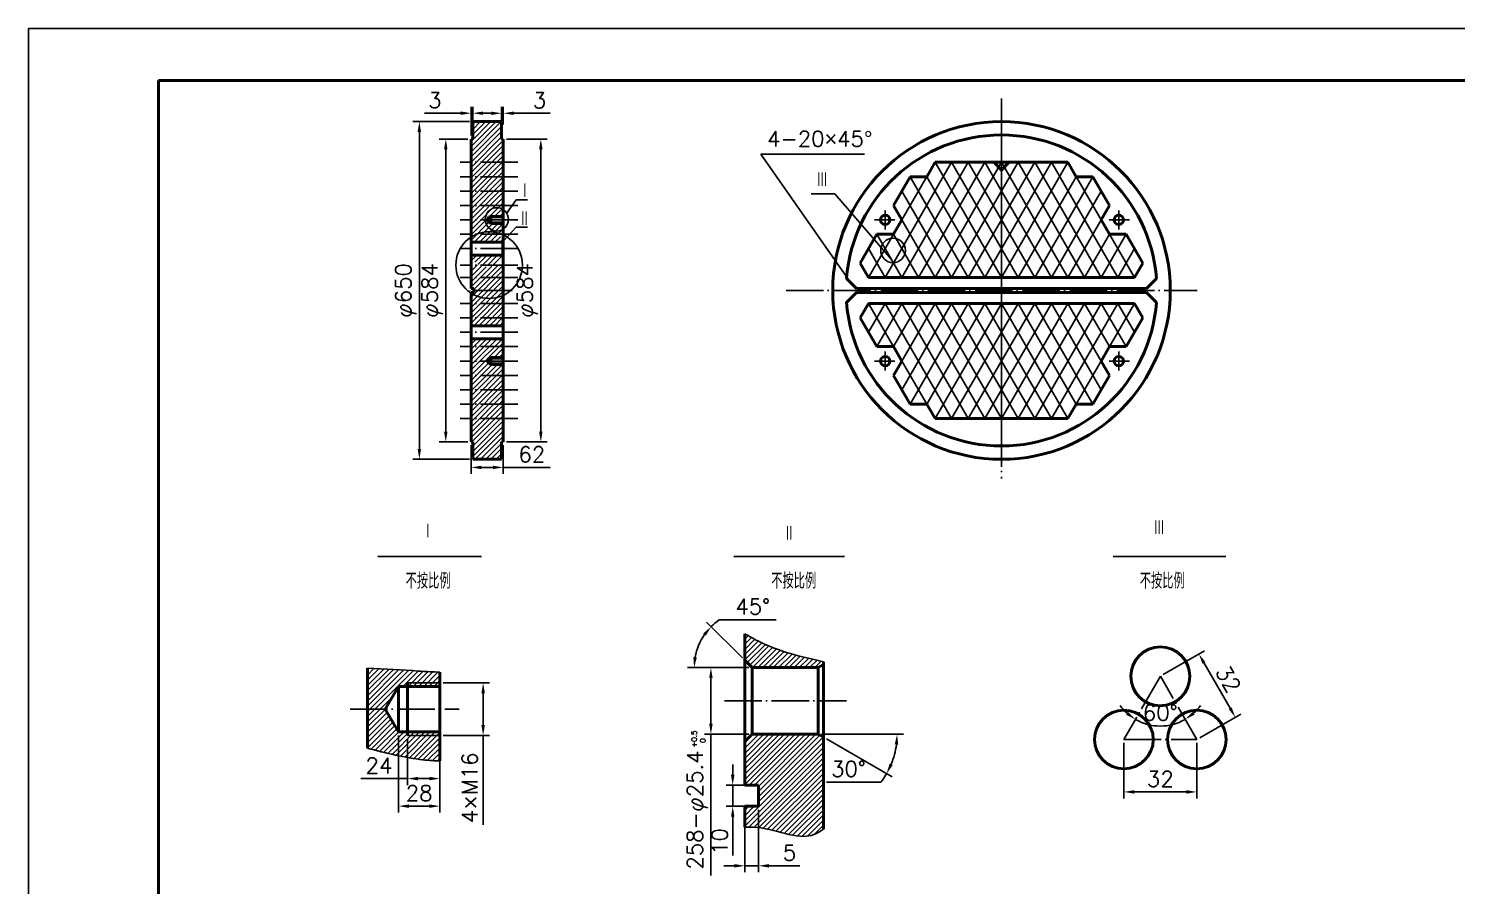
# Model space of a CAD drawing. Header units: millimetres. Extents: x -473 to 368, y 183 to 777.
# Drawn here: x -472.7 to -197.8, y 612 to 777 of the extents above; entities that cross this region are included whole.
import ezdxf

# ---------------------------------------------------------------- set-up
doc = ezdxf.new("R2010")
doc.units = ezdxf.units.MM
doc.header["$LTSCALE"] = 0.3
doc.linetypes.add('ACAD_ISO04W100', pattern=[30, 24, -3, 0, -3])
doc.layers.get('Defpoints').update_dxf_attribs({"lineweight": 25})
for name, color, linetype, lineweight in [('图层1', 3, 'Continuous', 25), ('实线', 7, 'Continuous', 50), ('标注线---细实线', 4, 'Continuous', 25), ('点化线', 10, 'ACAD_ISO04W100', 25)]:
    doc.layers.add(name, color=color, linetype=linetype, lineweight=lineweight)
doc.styles.get("Standard").update_dxf_attribs({"font": 'txt', "bigfont": 'gbcbig.shx'})
doc.styles.add('字母', font='txt.shx', dxfattribs={"height": 1, "bigfont": 'gbcbig.shx'})
doc.styles.add('普通标注', font='txt.shx', dxfattribs={"height": 3, "bigfont": 'gbcbig.shx'})
doc.dimstyles.new('BIAOZHU', dxfattribs={"dimtxt": 3, "dimasz": 2, "dimexe": 1.25, "dimexo": 0.65, "dimgap": 1, "dimtad": 1, "dimtxsty": 'Standard', "dimcen": 2.5, "dimadec": 0, "dimazin": 0, "dimtfac": 1, "dimtmove": 0, "dimatfit": 3, "dimfxl": 0, "dimarcsym": 0})
doc.dimstyles.new('BIAOZHU$2', dxfattribs={"dimtxt": 3, "dimasz": 2, "dimexe": 1.25, "dimexo": 0.65, "dimgap": 1, "dimtad": 1, "dimtih": 1, "dimtoh": 1, "dimtxsty": 'Standard', "dimcen": 2.5, "dimclrd": 4, "dimadec": 0, "dimazin": 0, "dimtfac": 1, "dimtmove": 0, "dimatfit": 3, "dimfxl": 0, "dimarcsym": 0})

# ---------------------------------------------------------------- blocks, each defined once
blk = doc.blocks.new('*D24')
at = {"layer": 'Defpoints', "color": 0}
for p in [(-399.75, 640.89), (-393.53, 640.89), (-399.75, 632.6)]:
    blk.add_point(p, dxfattribs=at)
at = {"layer": '标注线---细实线', "color": 0, "lineweight": -2}
for p, q in [((-399.75, 640.24), (-399.75, 631.35)), ((-393.53, 640.24), (-393.53, 631.35)), ((-399.75, 632.6), (-408.75, 632.6)), ((-395.53, 632.6), (-397.75, 632.6))]:
    blk.add_line(p, q, dxfattribs=at)
at = {"layer": '标注线---细实线', "color": 0}
for points in [[(-397.75, 632.93), (-397.75, 632.26), (-399.75, 632.6)], [(-395.53, 632.93), (-395.53, 632.26), (-393.53, 632.6)]]:
    blk.add_solid(points, dxfattribs=at)
at = {"layer": '标注线---细实线', "color": 0, "insert": (-405.25, 635.1), "char_height": 3, "attachment_point": 5}
blk.add_mtext('24', dxfattribs=at)
blk = doc.blocks.new('*D25')
at = {"layer": 'Defpoints', "color": 0}
for p in [(-401.5, 641.56), (-393.53, 641.56), (-393.53, 627.29)]:
    blk.add_point(p, dxfattribs=at)
at = {"layer": '标注线---细实线', "color": 0, "lineweight": -2}
for p, q in [((-401.5, 640.91), (-401.5, 626.04)), ((-393.53, 640.91), (-393.53, 626.04)), ((-399.5, 627.29), (-395.53, 627.29))]:
    blk.add_line(p, q, dxfattribs=at)
at = {"layer": '标注线---细实线', "color": 0}
for points in [[(-399.5, 627.63), (-399.5, 626.96), (-401.5, 627.29)], [(-395.53, 627.63), (-395.53, 626.96), (-393.53, 627.29)]]:
    blk.add_solid(points, dxfattribs=at)
at = {"layer": '标注线---细实线', "color": 0, "insert": (-397.52, 629.79), "char_height": 3, "attachment_point": 5}
blk.add_mtext('28', dxfattribs=at)
blk = doc.blocks.new('*D26')
at = {"layer": 'Defpoints', "color": 0}
for p in [(-393.53, 651.02), (-393.53, 640.89), (-385.2, 640.89)]:
    blk.add_point(p, dxfattribs=at)
at = {"layer": '标注线---细实线', "color": 0, "lineweight": -2}
for p, q in [((-392.88, 651.02), (-383.95, 651.02)), ((-385.2, 649.02), (-385.2, 642.89)), ((-392.88, 640.89), (-383.95, 640.89)), ((-385.2, 640.89), (-385.2, 623.71))]:
    blk.add_line(p, q, dxfattribs=at)
at = {"layer": '标注线---细实线', "color": 0}
for points in [[(-385.53, 649.02), (-384.86, 649.02), (-385.2, 651.02)], [(-385.53, 642.89), (-384.86, 642.89), (-385.2, 640.89)]]:
    blk.add_solid(points, dxfattribs=at)
at = {"layer": '标注线---细实线', "color": 0, "insert": (-387.78, 630.8), "char_height": 3, "attachment_point": 5, "rotation": 90}
blk.add_mtext('4×M16', dxfattribs=at)
blk = doc.blocks.new('*D27')
at = {"layer": 'Defpoints', "color": 0}
for p in [(-333.4, 641.14), (-320.67, 641.14), (-320.67, 641.14), (-319.67, 640.57), (-305.7, 638.5)]:
    blk.add_point(p, dxfattribs=at)
at = {"layer": '标注线---细实线', "color": 0, "lineweight": -2}
for p, q in [((-320.02, 641.14), (-304.22, 641.14)), ((-319.1, 640.24), (-306.43, 632.92))]:
    blk.add_line(p, q, dxfattribs=at)
at = {"layer": '标注线---细实线', "color": 4, "lineweight": -2}
blk.add_line((-308.62, 631.88), (-319.08, 631.88), dxfattribs=at)
for start, end in [(337.5466, 352.4534), (322.4534, 330)]:
    blk.add_arc((-320.67, 641.14), 15.2, start, end, dxfattribs=at)
at = {"layer": '标注线---细实线', "color": 4}
for points in [[(-305.94, 639.17), (-305.27, 639.12), (-305.47, 641.14)], [(-306.33, 635.19), (-306.92, 635.49), (-307.51, 633.54)]]:
    blk.add_solid(points, dxfattribs=at)
at = {"layer": '标注线---细实线', "color": 0, "insert": (-314.85, 634.46), "char_height": 3, "attachment_point": 5}
blk.add_mtext('30°', dxfattribs=at)
blk = doc.blocks.new('*D28')
at = {"layer": 'Defpoints', "color": 0}
for p in [(-344.18, 656.84), (-334.82, 655.37), (-333.4, 653.95), (-333.4, 653.95), (-320.67, 653.95)]:
    blk.add_point(p, dxfattribs=at)
at = {"layer": '标注线---细实线', "color": 0, "lineweight": -2}
for p, q in [((-335.28, 655.83), (-342.18, 662.73)), ((-334.05, 653.95), (-345.82, 653.95))]:
    blk.add_line(p, q, dxfattribs=at)
at = {"layer": '标注线---细实线', "color": 4, "lineweight": -2}
blk.add_line((-339.76, 663.13), (-328.8, 663.13), dxfattribs=at)
for start, end in [(124.7182, 135), (145.2818, 169.7182)]:
    blk.add_arc((-333.4, 653.95), 11.16, start, end, dxfattribs=at)
at = {"layer": '标注线---细实线', "color": 4}
for points in [[(-342.83, 660.52), (-342.32, 660.09), (-341.3, 661.84)], [(-344.05, 655.91), (-344.72, 655.97), (-344.57, 653.95)]]:
    blk.add_solid(points, dxfattribs=at)
at = {"layer": '标注线---细实线', "color": 0, "insert": (-333.28, 665.71), "char_height": 3, "attachment_point": 5}
blk.add_mtext('45°', dxfattribs=at)
blk = doc.blocks.new('*D29')
at = {"layer": 'Defpoints', "color": 0}
for p in [(-332.18, 631.32), (-337.14, 627.26), (-332.18, 627.26)]:
    blk.add_point(p, dxfattribs=at)
at = {"layer": '标注线---细实线', "color": 0, "lineweight": -2}
for p, q in [((-337.14, 633.32), (-337.14, 635.32)), ((-332.83, 631.32), (-338.39, 631.32)), ((-337.14, 631.32), (-337.14, 627.26)), ((-332.83, 627.26), (-338.39, 627.26)), ((-337.14, 625.26), (-337.14, 617.76))]:
    blk.add_line(p, q, dxfattribs=at)
at = {"layer": '标注线---细实线', "color": 0}
for points in [[(-337.47, 633.32), (-336.8, 633.32), (-337.14, 631.32)], [(-337.47, 625.26), (-336.8, 625.26), (-337.14, 627.26)]]:
    blk.add_solid(points, dxfattribs=at)
at = {"layer": '标注线---细实线', "color": 0, "insert": (-339.64, 620.51), "char_height": 3, "attachment_point": 5, "rotation": 90}
blk.add_mtext('10', dxfattribs=at)
blk = doc.blocks.new('*D30')
at = {"layer": 'Defpoints', "color": 0}
for p in [(-334.82, 627.26), (-332.18, 627.26), (-332.18, 615.81)]:
    blk.add_point(p, dxfattribs=at)
at = {"layer": '标注线---细实线', "color": 0, "lineweight": -2}
for p, q in [((-334.82, 626.61), (-334.82, 614.56)), ((-332.18, 626.61), (-332.18, 614.56)), ((-336.82, 615.81), (-338.82, 615.81)), ((-334.82, 615.81), (-332.18, 615.81)), ((-330.18, 615.81), (-324.18, 615.81))]:
    blk.add_line(p, q, dxfattribs=at)
at = {"layer": '标注线---细实线', "color": 0}
for points in [[(-336.82, 616.14), (-336.82, 615.47), (-334.82, 615.81)], [(-330.18, 616.14), (-330.18, 615.47), (-332.18, 615.81)]]:
    blk.add_solid(points, dxfattribs=at)
at = {"layer": '标注线---细实线', "color": 0, "insert": (-326.18, 618.31), "char_height": 3, "attachment_point": 5}
blk.add_mtext('5', dxfattribs=at)
blk = doc.blocks.new('*D31')
at = {"layer": 'Defpoints', "color": 0}
for p in [(-333.4, 653.95), (-341.34, 641.14), (-333.4, 641.14)]:
    blk.add_point(p, dxfattribs=at)
at = {"layer": '标注线---细实线', "color": 0, "lineweight": -2}
for p, q in [((-334.05, 653.95), (-342.59, 653.95)), ((-341.34, 651.95), (-341.34, 643.14)), ((-334.05, 641.14), (-342.59, 641.14)), ((-341.34, 641.14), (-341.34, 613.96))]:
    blk.add_line(p, q, dxfattribs=at)
at = {"layer": '标注线---细实线', "color": 0}
for points in [[(-341.67, 651.95), (-341, 651.95), (-341.34, 653.95)], [(-341.67, 643.14), (-341, 643.14), (-341.34, 641.14)]]:
    blk.add_solid(points, dxfattribs=at)
at = {"layer": '标注线---细实线', "color": 0, "insert": (-343.92, 626.55), "char_height": 3, "attachment_point": 5, "rotation": 90}
blk.add_mtext('258-φ25.4', dxfattribs=at)
blk = doc.blocks.new('*D32')
at = {"layer": 'Defpoints', "color": 0}
for p in [(-254.79, 652.29), (-240.35, 644.4), (-247.76, 640.12)]:
    blk.add_point(p, dxfattribs=at)
at = {"layer": '标注线---细实线', "color": 0, "lineweight": -2}
for p, q in [((-254.22, 652.61), (-246.29, 657.19)), ((-246.37, 654.84), (-241.35, 646.13)), ((-247.2, 640.44), (-239.27, 645.02))]:
    blk.add_line(p, q, dxfattribs=at)
at = {"layer": '标注线---细实线', "color": 0}
for points in [[(-246.09, 655), (-246.66, 654.67), (-247.37, 656.57)], [(-241.06, 646.3), (-241.64, 645.96), (-240.35, 644.4)]]:
    blk.add_solid(points, dxfattribs=at)
at = {"layer": '标注线---细实线', "color": 0, "insert": (-241.7, 651.73), "char_height": 3, "attachment_point": 5, "rotation": 300}
blk.add_mtext('32', dxfattribs=at)
blk = doc.blocks.new('*D33')
at = {"layer": 'Defpoints', "color": 0}
for p in [(-261.81, 640.12), (-247.76, 640.12), (-247.76, 630.03)]:
    blk.add_point(p, dxfattribs=at)
at = {"layer": '标注线---细实线', "color": 0, "lineweight": -2}
for p, q in [((-261.81, 639.47), (-261.81, 628.78)), ((-247.76, 639.47), (-247.76, 628.78)), ((-259.81, 630.03), (-249.76, 630.03))]:
    blk.add_line(p, q, dxfattribs=at)
at = {"layer": '标注线---细实线', "color": 0}
for points in [[(-259.81, 630.36), (-259.81, 629.7), (-261.81, 630.03)], [(-249.76, 630.36), (-249.76, 629.7), (-247.76, 630.03)]]:
    blk.add_solid(points, dxfattribs=at)
at = {"layer": '标注线---细实线', "color": 0, "insert": (-254.79, 632.53), "char_height": 3, "attachment_point": 5}
blk.add_mtext('32', dxfattribs=at)
blk = doc.blocks.new('*D34')
at = {"layer": 'Defpoints', "color": 0}
for p in [(-254.79, 652.29), (-254.79, 652.29), (-256.45, 642.84), (-261.81, 640.12), (-247.76, 640.12)]:
    blk.add_point(p, dxfattribs=at)
at = {"layer": '标注线---细实线', "color": 4, "lineweight": -2}
for start, end in [(216.0592, 228.0296), (311.9704, 323.9408), (240, 300)]:
    blk.add_arc((-254.79, 652.29), 9.59, start, end, dxfattribs=at)
at = {"layer": '标注线---细实线', "color": 4}
for points in [[(-261.01, 645.43), (-261.4, 644.89), (-259.58, 643.98)], [(-248.18, 644.89), (-248.57, 645.43), (-249.99, 643.98)]]:
    blk.add_solid(points, dxfattribs=at)
at = {"layer": '标注线---细实线', "color": 0, "insert": (-254.79, 645.28), "char_height": 3, "attachment_point": 5}
blk.add_mtext('60°', dxfattribs=at)
blk = doc.blocks.new('*D35')
at = {"layer": 'Defpoints', "color": 0}
for p in [(-381.64, 760.65), (-381.64, 757.86), (-381.32, 757.86)]:
    blk.add_point(p, dxfattribs=at)
at = {"layer": '标注线---细实线', "color": 0, "lineweight": -2}
for p, q in [((-381.64, 758.51), (-381.64, 761.9)), ((-381.32, 758.51), (-381.32, 761.9)), ((-383.64, 760.65), (-385.64, 760.65)), ((-381.64, 760.65), (-381.32, 760.65)), ((-379.32, 760.65), (-372.32, 760.65))]:
    blk.add_line(p, q, dxfattribs=at)
at = {"layer": '标注线---细实线', "color": 0}
for points in [[(-383.64, 760.98), (-383.64, 760.32), (-381.64, 760.65)], [(-379.32, 760.98), (-379.32, 760.32), (-381.32, 760.65)]]:
    blk.add_solid(points, dxfattribs=at)
at = {"layer": '标注线---细实线', "color": 0, "insert": (-374.32, 763.15), "char_height": 3, "attachment_point": 5}
blk.add_mtext('3', dxfattribs=at)
blk = doc.blocks.new('*D36')
at = {"layer": 'Defpoints', "color": 0}
for p in [(-387.2, 759.05), (-397.48, 694.05), (-387.2, 694.05)]:
    blk.add_point(p, dxfattribs=at)
at = {"layer": '标注线---细实线', "color": 0, "lineweight": -2}
for p, q in [((-387.85, 759.05), (-398.73, 759.05)), ((-397.48, 757.05), (-397.48, 696.05)), ((-387.85, 694.05), (-398.73, 694.05))]:
    blk.add_line(p, q, dxfattribs=at)
at = {"layer": '标注线---细实线', "color": 0}
for points in [[(-397.81, 757.05), (-397.15, 757.05), (-397.48, 759.05)], [(-397.81, 696.05), (-397.15, 696.05), (-397.48, 694.05)]]:
    blk.add_solid(points, dxfattribs=at)
at = {"layer": '标注线---细实线', "color": 0, "insert": (-400.06, 726.55), "char_height": 3, "attachment_point": 5, "rotation": 90}
blk.add_mtext('φ650', dxfattribs=at)
blk = doc.blocks.new('*D37')
at = {"layer": 'Defpoints', "color": 0}
for p in [(-387.52, 755.7), (-392.39, 697.4), (-387.52, 697.4)]:
    blk.add_point(p, dxfattribs=at)
at = {"layer": '标注线---细实线', "color": 0, "lineweight": -2}
for p, q in [((-388.17, 755.7), (-393.64, 755.7)), ((-392.39, 753.7), (-392.39, 699.4)), ((-388.17, 697.4), (-393.64, 697.4))]:
    blk.add_line(p, q, dxfattribs=at)
at = {"layer": '标注线---细实线', "color": 0}
for points in [[(-392.73, 753.7), (-392.06, 753.7), (-392.39, 755.7)], [(-392.73, 699.4), (-392.06, 699.4), (-392.39, 697.4)]]:
    blk.add_solid(points, dxfattribs=at)
at = {"layer": '标注线---细实线', "color": 0, "insert": (-394.98, 726.55), "char_height": 3, "attachment_point": 5, "rotation": 90}
blk.add_mtext('φ584', dxfattribs=at)
blk = doc.blocks.new('*D38')
at = {"layer": 'Defpoints', "color": 0}
for p in [(-381.32, 755.7), (-381.32, 697.4), (-374.09, 697.4)]:
    blk.add_point(p, dxfattribs=at)
at = {"layer": '标注线---细实线', "color": 0, "lineweight": -2}
for p, q in [((-380.67, 755.7), (-372.84, 755.7)), ((-374.09, 753.7), (-374.09, 699.4)), ((-380.67, 697.4), (-372.84, 697.4))]:
    blk.add_line(p, q, dxfattribs=at)
at = {"layer": '标注线---细实线', "color": 0}
for points in [[(-374.42, 753.7), (-373.75, 753.7), (-374.09, 755.7)], [(-374.42, 699.4), (-373.75, 699.4), (-374.09, 697.4)]]:
    blk.add_solid(points, dxfattribs=at)
at = {"layer": '标注线---细实线', "color": 0, "insert": (-376.67, 726.55), "char_height": 3, "attachment_point": 5, "rotation": 90}
blk.add_mtext('φ584', dxfattribs=at)
blk = doc.blocks.new('*D39')
at = {"layer": 'Defpoints', "color": 0}
for p in [(-387.2, 760.67), (-387.52, 755.7), (-387.2, 755.7)]:
    blk.add_point(p, dxfattribs=at)
at = {"layer": '标注线---细实线', "color": 0, "lineweight": -2}
for p, q in [((-387.52, 756.35), (-387.52, 761.92)), ((-387.2, 756.35), (-387.2, 761.92)), ((-389.52, 760.67), (-396.52, 760.67)), ((-387.2, 760.67), (-387.52, 760.67)), ((-385.2, 760.67), (-383.2, 760.67))]:
    blk.add_line(p, q, dxfattribs=at)
at = {"layer": '标注线---细实线', "color": 0}
for points in [[(-389.52, 761), (-389.52, 760.33), (-387.52, 760.67)], [(-385.2, 761), (-385.2, 760.33), (-387.2, 760.67)]]:
    blk.add_solid(points, dxfattribs=at)
at = {"layer": '标注线---细实线', "color": 0, "insert": (-394.52, 763.17), "char_height": 3, "attachment_point": 5}
blk.add_mtext('3', dxfattribs=at)
blk = doc.blocks.new('*D40')
at = {"layer": 'Defpoints', "color": 0}
for p in [(-387.52, 697.4), (-381.32, 697.4), (-381.32, 692.49)]:
    blk.add_point(p, dxfattribs=at)
at = {"layer": '标注线---细实线', "color": 0, "lineweight": -2}
for p, q in [((-387.52, 696.75), (-387.52, 691.24)), ((-381.32, 696.75), (-381.32, 691.24)), ((-385.52, 692.49), (-383.32, 692.49)), ((-381.32, 692.49), (-372.32, 692.49))]:
    blk.add_line(p, q, dxfattribs=at)
at = {"layer": '标注线---细实线', "color": 0}
for points in [[(-385.52, 692.82), (-385.52, 692.16), (-387.52, 692.49)], [(-383.32, 692.82), (-383.32, 692.16), (-381.32, 692.49)]]:
    blk.add_solid(points, dxfattribs=at)
at = {"layer": '标注线---细实线', "color": 0, "insert": (-375.82, 694.99), "char_height": 3, "attachment_point": 5}
blk.add_mtext('62', dxfattribs=at)

msp = doc.modelspace()

# ---------------------------------------------------------------- hatches: boundary and pattern name
at = {"layer": '标注线---细实线'}
h = msp.add_hatch(dxfattribs=at)
h.set_pattern_fill('JIS_WOOD', color=256, style=0)
h.set_pattern_definition([(45, (-98.82145, 4.9352), (-0.5, 0.5), [])])
h.paths.add_polyline_path([(-381.316, 755.701), (-381.636, 755.701), (-381.636, 759.051), (-387.196, 759.051), (-387.196, 755.701), (-387.516, 755.701), (-387.516, 751.221), (-381.316, 751.221)])
h.paths.add_polyline_path([(-381.316, 751.221), (-387.516, 751.221), (-387.516, 748.45), (-381.316, 748.45)])
h.paths.add_polyline_path([(-381.316, 748.45), (-387.516, 748.45), (-387.516, 745.678), (-381.316, 745.678)])
h.paths.add_polyline_path([(-381.316, 745.678), (-387.516, 745.678), (-387.516, 742.907), (-381.316, 742.907)])
h.paths.add_polyline_path([(-381.316, 742.097), (-381.316, 742.907), (-387.516, 742.907), (-387.516, 740.136), (-384.796, 740.136, -0.0099076), (-384.798, 740.225, -0.5976645)])
h.paths.add_polyline_path([(-381.316, 742.097, 0.5976645), (-384.798, 740.225, 0.0099076), (-384.796, 740.136), (-384.44, 740.136), (-384.116, 740.696), (-383.716, 740.696), (-383.716, 740.936), (-381.316, 740.936)])
h.paths.add_polyline_path([(-381.316, 740.936), (-383.716, 740.936), (-383.716, 740.696), (-381.316, 740.696)], flags=17)
h.paths.add_polyline_path([(-384.796, 740.136), (-387.516, 740.136), (-387.516, 737.364), (-386.661, 737.364, -0.3454059), (-382.34, 737.364), (-381.316, 737.364), (-381.316, 738.352, -0.584297)])
h.paths.add_polyline_path([(-381.316, 739.336), (-383.716, 739.336), (-383.716, 739.576), (-384.116, 739.576), (-384.44, 740.136), (-384.796, 740.136, 0.584297), (-381.316, 738.352)])
h.paths.add_polyline_path([(-381.316, 739.576), (-383.716, 739.576), (-383.716, 739.336), (-381.316, 739.336)], flags=17)
h.paths.add_polyline_path([(-386.661, 737.364), (-382.34, 737.364, 0.3454059)], flags=17)
h.paths.add_polyline_path([(-382.34, 737.364), (-386.661, 737.364, 0.0936211), (-387.516, 736.387), (-387.516, 735.843), (-381.316, 735.843), (-381.316, 736.065, 0.1198623)])
h.paths.add_polyline_path([(-381.316, 733.156), (-381.316, 733.343), (-387.516, 733.343), (-387.516, 732.834, 0.1517278), (-385.979, 731.438), (-383.021, 731.438, 0.1783802)])
h.paths.add_polyline_path([(-381.316, 731.438), (-383.021, 731.438, -0.2216415), (-385.979, 731.438), (-387.516, 731.438), (-387.516, 729.051), (-381.316, 729.051)])
h.paths.add_polyline_path([(-381.316, 729.051), (-387.516, 729.051), (-387.516, 726.951), (-387.016, 726.951), (-387.016, 726.551), (-381.316, 726.551)])
h.paths.add_polyline_path([(-381.316, 726.551), (-387.016, 726.551), (-387.016, 726.151), (-387.516, 726.151), (-387.516, 724.051), (-381.316, 724.051)])
h.paths.add_polyline_path([(-381.316, 724.051), (-387.516, 724.051), (-387.516, 721.279), (-381.316, 721.279)])
h.paths.add_polyline_path([(-381.316, 721.279), (-387.516, 721.279), (-387.516, 719.758), (-381.316, 719.758)])
h.paths.add_polyline_path([(-381.316, 717.258), (-387.516, 717.258), (-387.516, 715.737), (-381.316, 715.737)])
h.paths.add_polyline_path([(-381.316, 715.737), (-387.516, 715.737), (-387.516, 712.965), (-384.427, 712.965), (-384.44, 712.987), (-384.116, 713.547), (-383.716, 713.547), (-383.716, 713.787), (-381.316, 713.787)])
h.paths.add_polyline_path([(-381.316, 713.787), (-383.716, 713.787), (-383.716, 713.547), (-381.316, 713.547)], flags=17)
h.paths.add_polyline_path([(-381.316, 712.427), (-383.716, 712.427), (-383.716, 712.187), (-381.316, 712.187)])
h.paths.add_polyline_path([(-381.316, 712.187), (-383.716, 712.187), (-383.716, 712.427), (-384.116, 712.427), (-384.427, 712.965), (-387.516, 712.965), (-387.516, 710.194), (-381.316, 710.194)])
h.paths.add_polyline_path([(-381.316, 710.194), (-387.516, 710.194), (-387.516, 707.423), (-381.316, 707.423)])
h.paths.add_polyline_path([(-381.316, 707.423), (-387.516, 707.423), (-387.516, 704.652), (-381.316, 704.652)])
h.paths.add_polyline_path([(-381.316, 704.652), (-387.516, 704.652), (-387.516, 701.88), (-381.316, 701.88)])
h.paths.add_polyline_path([(-381.316, 701.88), (-387.516, 701.88), (-387.516, 697.401), (-387.196, 697.401), (-387.196, 694.051), (-381.636, 694.051), (-381.636, 697.401), (-381.316, 697.401)])
h = msp.add_hatch(dxfattribs=at)
h.set_pattern_fill('JIS_WOOD', color=256, style=0)
h.set_pattern_definition([(45, (-70.3741, 14.90026), (-0.5, 0.5), [])])
edge = h.paths.add_edge_path()
edge.add_line((-320.668, 653.952), (-319.668, 654.53))
edge.add_line((-319.668, 654.53), (-319.668, 655.08))
edge.add_spline(control_points=[(-319.668, 655.08), (-321.682, 655.633), (-326.814, 656.539), (-332.043, 658.857), (-334.825, 660.467)], knot_values=[4.3163696, 4.3163696, 4.3163696, 4.3163696, 11.9217157, 21.4703297, 21.4703297, 21.4703297, 21.4703297], degree=3, periodic=0)
edge.add_line((-334.825, 660.467), (-334.825, 655.372))
edge.add_line((-334.825, 655.372), (-333.405, 653.952))
edge.add_line((-333.405, 653.952), (-320.668, 653.952))
edge = h.paths.add_edge_path()
edge.add_line((-332.176, 631.323), (-332.176, 627.258))
edge.add_line((-332.176, 627.258), (-334.825, 627.258))
edge.add_line((-334.825, 627.258), (-334.825, 623.218))
edge.add_spline(control_points=[(-334.825, 623.218), (-330.549, 623.684), (-324.799, 620.241), (-320.65, 622.129), (-319.668, 622.886)], knot_values=[63.7900111, 63.7900111, 63.7900111, 63.7900111, 76.2465584, 80.6446067, 80.6446067, 80.6446067, 80.6446067], degree=3, periodic=0)
edge.add_line((-319.668, 622.886), (-319.668, 640.565))
edge.add_line((-319.668, 640.565), (-320.668, 641.142))
edge.add_line((-320.668, 641.142), (-333.405, 641.142))
edge.add_line((-333.405, 641.142), (-334.825, 639.723))
edge.add_line((-334.825, 639.723), (-334.825, 631.323))
edge.add_line((-334.825, 631.323), (-332.176, 631.323))
h = msp.add_hatch(dxfattribs=at)
h.set_pattern_fill('JIS_WOOD', color=256, style=0)
edge = h.paths.add_edge_path()
edge.add_spline(control_points=[(-393.531, 653.088), (-394.739, 653.121), (-398.551, 653.366), (-404.212, 653.664), (-407.474, 653.844)], knot_values=[11.0208062, 11.0208062, 11.0208062, 11.0208062, 14.3466644, 20.2904324, 20.2904324, 20.2904324, 20.2904324], degree=3, periodic=0)
edge.add_line((-407.474, 653.844), (-407.474, 645.957))
edge.add_line((-407.474, 645.957), (-404.038, 645.957))
edge.add_line((-404.038, 645.957), (-401.501, 650.351))
edge.add_line((-401.501, 650.351), (-399.752, 650.351))
edge.add_line((-399.752, 650.351), (-399.752, 651.021))
edge.add_line((-399.752, 651.021), (-393.531, 651.021))
edge.add_line((-393.531, 651.021), (-393.531, 653.088))
h.paths.add_polyline_path([(-393.531, 651.021), (-399.752, 651.021), (-399.752, 650.351), (-393.531, 650.351)], flags=17)
h.paths.add_polyline_path([(-393.531, 641.564), (-399.752, 641.564), (-399.752, 640.893), (-393.531, 640.893)], flags=17)
edge = h.paths.add_edge_path()
edge.add_line((-393.531, 640.893), (-399.752, 640.893))
edge.add_line((-399.752, 640.893), (-399.752, 641.564))
edge.add_line((-399.752, 641.564), (-401.501, 641.564))
edge.add_line((-401.501, 641.564), (-404.038, 645.957))
edge.add_line((-404.038, 645.957), (-407.474, 645.957))
edge.add_line((-407.474, 645.957), (-407.474, 638.455))
edge.add_spline(control_points=[(-407.474, 638.455), (-404.154, 637.52), (-398.355, 636.207), (-394.518, 636.015), (-393.531, 636.021)], knot_values=[9.040692, 9.040692, 9.040692, 9.040692, 15.7420418, 18.4164352, 18.4164352, 18.4164352, 18.4164352], degree=3, periodic=0)
edge.add_line((-393.531, 636.021), (-393.531, 640.893))

# ---------------------------------------------------------------- linework, layer by layer
at = {"layer": '图层1'}
for p, q in [((-309.373, 737.364), (-306.173, 737.364)), ((-259.773, 729.051), (-258.173, 731.822)), ((-261.373, 715.737), (-264.573, 715.737))]:
    msp.add_line(p, q, dxfattribs=at)
msp.add_lwpolyline([(-472.735, 182.956), (368.265, 182.956), (368.265, 776.956), (-472.735, 776.956)], close=True, dxfattribs=at)
at = {"layer": '实线'}
for p, q in [((-447.735, 192.956), (-447.735, 766.956)), ((-447.735, 766.956), (-62.235, 766.956)), ((-387.196, 759.051), (-381.636, 759.051)), ((-387.196, 759.051), (-387.196, 755.701)), ((-381.636, 759.051), (-381.636, 755.701)), ((-387.196, 755.701), (-387.516, 755.701)), ((-387.516, 755.701), (-387.516, 726.951)), ((-381.636, 755.701), (-381.316, 755.701)), ((-381.316, 755.701), (-381.316, 697.401)), ((-299.773, 748.45), (-298.173, 751.221)), ((-272.573, 751.221), (-298.173, 751.221)), ((-286.873, 751.221), (-285.373, 749.721)), ((-286.873, 751.221), (-283.873, 751.221)), ((-283.873, 751.221), (-285.373, 749.721)), ((-270.973, 748.45), (-272.573, 751.221)), ((-306.173, 742.907), (-302.973, 748.45)), ((-299.773, 748.45), (-302.973, 748.45)), ((-267.773, 748.45), (-270.973, 748.45)), ((-264.573, 742.907), (-267.773, 748.45)), ((-306.173, 742.907), (-304.573, 740.136)), ((-264.573, 742.907), (-266.173, 740.136)), ((-384.116, 740.696), (-384.44, 740.136)), ((-384.116, 739.576), (-384.44, 740.136)), ((-381.316, 740.696), (-384.116, 740.696)), ((-384.116, 739.576), (-384.116, 740.696)), ((-383.716, 739.336), (-383.716, 740.936)), ((-304.573, 740.136), (-306.173, 737.364)), ((-266.173, 740.136), (-264.573, 737.364)), ((-381.316, 739.576), (-384.116, 739.576)), ((-312.573, 731.822), (-309.373, 737.364)), ((-306.173, 737.364), (-309.373, 737.364)), ((-261.373, 737.364), (-264.573, 737.364)), ((-258.173, 731.822), (-261.373, 737.364)), ((-381.316, 735.843), (-387.516, 735.843)), ((-381.316, 735.843), (-381.416, 735.843)), ((-381.316, 735.843), (-381.416, 735.785)), ((-381.416, 735.785), (-381.416, 733.401)), ((-381.316, 733.343), (-387.516, 733.343)), ((-381.316, 733.343), (-381.416, 733.401)), ((-310.973, 729.051), (-312.573, 731.822)), ((-258.173, 731.822), (-259.773, 729.051)), ((-313.301, 726.946), (-315.214, 728.86)), ((-310.973, 729.051), (-259.773, 729.051)), ((-257.445, 726.946), (-255.532, 728.86)), ((-387.516, 726.951), (-387.016, 726.951)), ((-387.016, 726.151), (-387.516, 726.151)), ((-387.516, 726.151), (-387.516, 697.401)), ((-387.016, 726.951), (-387.016, 726.151)), ((-313.301, 726.155), (-315.214, 724.241)), ((-313.301, 726.946), (-257.445, 726.946)), ((-257.445, 726.155), (-313.301, 726.155)), ((-257.445, 726.155), (-255.532, 724.241)), ((-310.973, 724.051), (-312.573, 721.279)), ((-310.973, 724.051), (-259.773, 724.051)), ((-259.773, 724.051), (-258.173, 721.279)), ((-312.573, 721.279), (-309.373, 715.737)), ((-258.173, 721.279), (-261.373, 715.737)), ((-381.316, 719.758), (-387.516, 719.758)), ((-381.316, 717.258), (-387.516, 717.258)), ((-309.373, 715.737), (-306.173, 715.737)), ((-309.373, 715.737), (-306.173, 715.737)), ((-306.173, 715.737), (-304.573, 712.965)), ((-264.573, 715.737), (-266.173, 712.965)), ((-261.373, 715.737), (-264.573, 715.737)), ((-384.116, 713.547), (-384.44, 712.987)), ((-384.116, 712.427), (-384.44, 712.987)), ((-381.316, 713.547), (-384.116, 713.547)), ((-384.116, 712.427), (-384.116, 713.547)), ((-381.316, 712.427), (-384.116, 712.427)), ((-383.716, 712.187), (-383.716, 713.787)), ((-304.573, 712.965), (-306.173, 710.194)), ((-266.173, 712.965), (-264.573, 710.194)), ((-306.173, 710.194), (-302.973, 704.652)), ((-264.573, 710.194), (-267.773, 704.652)), ((-299.773, 704.652), (-302.973, 704.652)), ((-299.773, 704.652), (-298.173, 701.88)), ((-270.973, 704.652), (-272.573, 701.88)), ((-267.773, 704.652), (-270.973, 704.652)), ((-272.573, 701.88), (-298.173, 701.88)), ((-387.196, 697.401), (-387.516, 697.401)), ((-387.196, 694.051), (-387.196, 697.401)), ((-381.636, 694.051), (-381.636, 697.401)), ((-381.636, 697.401), (-381.316, 697.401)), ((-387.196, 694.051), (-381.636, 694.051)), ((-334.825, 660.467), (-334.825, 631.323)), ((-333.405, 653.952), (-334.825, 655.372)), ((-319.668, 654.53), (-320.668, 653.952)), ((-319.668, 622.886), (-319.668, 655.08)), ((-407.474, 653.844), (-407.474, 638.455)), ((-393.531, 653.088), (-393.531, 636.021)), ((-333.405, 653.952), (-333.405, 641.142)), ((-320.668, 653.952), (-333.405, 653.952)), ((-320.668, 653.952), (-320.668, 641.142)), ((-404.038, 645.957), (-401.501, 650.351)), ((-393.531, 650.351), (-401.501, 650.351)), ((-401.501, 650.351), (-401.501, 641.564)), ((-399.752, 651.021), (-399.752, 645.957)), ((-393.531, 645.957), (-393.531, 651.021)), ((-393.531, 651.021), (-393.531, 650.351)), ((-404.038, 645.957), (-401.501, 641.564)), ((-399.752, 640.893), (-399.752, 645.957)), ((-393.531, 641.564), (-401.501, 641.564)), ((-333.405, 641.142), (-334.825, 639.723)), ((-320.668, 641.142), (-333.405, 641.142)), ((-319.668, 640.565), (-320.668, 641.142)), ((-332.176, 631.323), (-334.825, 631.323)), ((-332.176, 627.258), (-332.176, 631.323)), ((-334.825, 623.218), (-334.825, 627.258)), ((-334.825, 627.258), (-332.176, 627.258))]:
    msp.add_line(p, q, dxfattribs=at)
for centre, radius in [((-285.373, 726.551), 32.5), ((-307.773, 740.136), 0.9), ((-262.785, 740.136), 0.9), ((-307.773, 712.965), 0.9), ((-262.785, 712.965), 0.9), ((-254.788, 652.288), 5.663), ((-261.813, 640.119), 5.663), ((-247.763, 640.119), 5.663)]:
    msp.add_circle(centre, radius, dxfattribs=at)
for start, end in [(4.38292, 175.61708), (184.38292, 355.61458)]:
    msp.add_arc((-285.373, 726.551), 29.93, start, end, dxfattribs=at)
at = {"layer": '标注线---细实线'}
for p, q in [((-314.247, 727.838), (-331.693, 752.784)), ((-331.693, 752.784), (-311.732, 752.784)), ((-310.973, 729.051), (-298.173, 751.221)), ((-307.773, 729.051), (-294.973, 751.221)), ((-304.573, 729.051), (-291.773, 751.221)), ((-301.373, 729.051), (-288.573, 751.221)), ((-298.173, 729.051), (-285.373, 751.221)), ((-285.373, 729.051), (-298.173, 751.221)), ((-294.973, 729.051), (-282.173, 751.221)), ((-282.173, 729.051), (-294.973, 751.221)), ((-291.773, 729.051), (-278.973, 751.221)), ((-278.973, 729.051), (-291.773, 751.221)), ((-288.573, 729.051), (-275.773, 751.221)), ((-275.773, 729.051), (-288.573, 751.221)), ((-285.373, 729.051), (-272.573, 751.221)), ((-272.573, 729.051), (-285.373, 751.221)), ((-269.373, 729.051), (-282.173, 751.221)), ((-266.173, 729.051), (-278.973, 751.221)), ((-262.973, 729.051), (-275.773, 751.221)), ((-259.773, 729.051), (-272.573, 751.221)), ((-291.773, 729.051), (-302.973, 748.45)), ((-288.573, 729.051), (-299.773, 748.45)), ((-282.173, 729.051), (-270.973, 748.45)), ((-278.973, 729.051), (-267.773, 748.45)), ((-317.468, 745.167), (-322.06, 745.167)), ((-306.555, 732.484), (-317.468, 745.167)), ((-294.973, 729.051), (-304.573, 745.678)), ((-275.773, 729.051), (-266.173, 745.678)), ((-380.7, 741.336), (-378.841, 744.013)), ((-378.841, 744.013), (-376.661, 744.013)), ((-298.173, 729.051), (-306.173, 742.907)), ((-272.573, 729.051), (-264.573, 742.907)), ((-381.316, 740.936), (-383.716, 740.936)), ((-381.316, 739.336), (-383.716, 739.336)), ((-381.316, 736.065), (-378.841, 738.721)), ((-378.841, 738.721), (-376.661, 738.721)), ((-304.573, 729.051), (-309.373, 737.364)), ((-301.373, 729.051), (-306.173, 737.364)), ((-269.373, 729.051), (-264.573, 737.364)), ((-266.173, 729.051), (-261.373, 737.364)), ((-307.773, 729.051), (-310.973, 734.593)), ((-262.973, 729.051), (-259.773, 734.593)), ((-310.973, 724.051), (-298.173, 701.88)), ((-307.773, 724.051), (-310.973, 718.508)), ((-304.573, 724.051), (-309.373, 715.737)), ((-307.773, 724.051), (-294.973, 701.88)), ((-298.173, 724.051), (-306.173, 710.194)), ((-301.373, 724.051), (-306.173, 715.737)), ((-304.573, 724.051), (-291.773, 701.88)), ((-294.973, 724.051), (-304.573, 707.423)), ((-291.773, 724.051), (-302.973, 704.652)), ((-301.373, 724.051), (-288.573, 701.88)), ((-288.573, 724.051), (-299.773, 704.652)), ((-298.173, 724.051), (-285.373, 701.88)), ((-285.373, 724.051), (-298.173, 701.88)), ((-294.973, 724.051), (-282.173, 701.88)), ((-282.173, 724.051), (-294.973, 701.88)), ((-291.773, 724.051), (-278.973, 701.88)), ((-278.973, 724.051), (-291.773, 701.88)), ((-288.573, 724.051), (-275.773, 701.88)), ((-275.773, 724.051), (-288.573, 701.88)), ((-285.373, 724.051), (-272.573, 701.88)), ((-272.573, 724.051), (-285.373, 701.88)), ((-282.173, 724.051), (-270.973, 704.652)), ((-269.373, 724.051), (-282.173, 701.88)), ((-278.973, 724.051), (-267.773, 704.652)), ((-266.173, 724.051), (-278.973, 701.88)), ((-275.773, 724.051), (-266.173, 707.423)), ((-262.973, 724.051), (-275.773, 701.88)), ((-275.773, 724.051), (-266.173, 707.423)), ((-272.573, 724.051), (-264.573, 710.194)), ((-259.773, 724.051), (-272.573, 701.88)), ((-269.373, 724.051), (-264.573, 715.737)), ((-266.173, 724.051), (-261.373, 715.737)), ((-262.973, 724.051), (-259.773, 718.508)), ((-381.316, 713.787), (-383.716, 713.787)), ((-381.316, 712.187), (-383.716, 712.187)), ((-405.482, 675.361), (-385.513, 675.361)), ((-336.92, 675.361), (-315.596, 675.361)), ((-263.889, 675.361), (-242.145, 675.361)), ((-393.531, 651.021), (-399.752, 651.021)), ((-393.531, 640.893), (-399.752, 640.893))]:
    msp.add_line(p, q, dxfattribs=at)
for centre, radius in [((-382.554, 740.225), 2.244), ((-384.041, 731.438), 6.415), ((-306.263, 734.25), 2.369)]:
    msp.add_circle(centre, radius, dxfattribs=at)
for points, knots in [([(-334.825, 660.467), (-332.043, 658.857), (-326.814, 656.539), (-321.682, 655.633), (-319.668, 655.08)], [4.3163696, 4.3163696, 4.3163696, 4.3163696, 13.8649837, 21.4703297, 21.4703297, 21.4703297, 21.4703297]), ([(-407.474, 653.844), (-404.212, 653.664), (-398.551, 653.366), (-394.739, 653.121), (-393.531, 653.088)], [11.0208062, 11.0208062, 11.0208062, 11.0208062, 16.9645742, 20.2904324, 20.2904324, 20.2904324, 20.2904324]), ([(-407.474, 638.455), (-404.154, 637.52), (-398.355, 636.207), (-394.518, 636.015), (-393.531, 636.021)], [9.040692, 9.040692, 9.040692, 9.040692, 15.7420418, 18.4164352, 18.4164352, 18.4164352, 18.4164352]), ([(-319.668, 622.886), (-320.65, 622.129), (-324.799, 620.241), (-330.549, 623.684), (-334.825, 623.218)], [63.7900111, 63.7900111, 63.7900111, 63.7900111, 68.1880594, 80.6446067, 80.6446067, 80.6446067, 80.6446067])]:
    msp.add_open_spline(points, degree=3, knots=knots, dxfattribs=at)
at = {"layer": '点化线'}
for p, q in [((-285.373, 763.498), (-285.373, 690.328)), ((-285.373, 760.137), (-285.373, 692.964)), ((-378.486, 751.221), (-389.597, 751.221)), ((-286.873, 751.221), (-283.873, 751.221)), ((-378.486, 748.45), (-389.597, 748.45)), ((-378.486, 745.678), (-389.597, 745.678)), ((-378.486, 742.907), (-389.597, 742.907)), ((-378.486, 740.136), (-389.597, 740.136)), ((-305.937, 740.136), (-309.847, 740.136)), ((-307.773, 741.939), (-307.773, 738.29)), ((-264.621, 740.136), (-260.711, 740.136)), ((-262.785, 741.939), (-262.785, 738.29)), ((-378.486, 737.364), (-389.597, 737.364)), ((-378.486, 734.593), (-389.597, 734.593)), ((-378.486, 731.438), (-389.597, 731.438)), ((-378.486, 729.051), (-389.597, 729.051)), ((-379.586, 726.551), (-388.666, 726.551)), ((-326.845, 726.551), (-247.714, 726.551)), ((-378.486, 724.051), (-389.597, 724.051)), ((-378.486, 721.279), (-389.597, 721.279)), ((-378.486, 718.508), (-389.597, 718.508)), ((-378.486, 715.737), (-389.597, 715.737)), ((-378.486, 712.965), (-389.597, 712.965)), ((-305.937, 712.965), (-309.847, 712.965)), ((-307.773, 711.162), (-307.773, 714.811)), ((-264.621, 712.965), (-260.711, 712.965)), ((-262.785, 711.162), (-262.785, 714.811)), ((-378.486, 710.194), (-389.597, 710.194)), ((-378.486, 707.423), (-389.597, 707.423)), ((-378.486, 704.652), (-389.597, 704.652)), ((-378.486, 701.88), (-389.597, 701.88)), ((-254.788, 652.288), (-261.813, 640.119)), ((-247.763, 640.119), (-254.788, 652.288)), ((-338.739, 647.547), (-315.251, 647.547)), ((-410.791, 645.957), (-389.8, 645.957)), ((-261.813, 640.119), (-247.763, 640.119))]:
    msp.add_line(p, q, dxfattribs=at)

# ---------------------------------------------------------------- texts
at = {"layer": '标注线---细实线', "char_height": 3, "attachment_point": 1, "style": '普通标注'}
for s, insert, width in [('4-20{\\fArial|b0|i0|c0|p32;×}45{\\fArial|b0|i0|c0|p32;°}', (-330.515, 757.235), 65.46525), ('Ⅲ', (-321.01, 749.394), 13.65333), ('Ⅰ', (-378.243, 747.231), 10.35573), ('Ⅱ', (-378.318, 741.852), 9.15063), ('Ⅲ', (-256.083, 682.392), 13.65333), ('Ⅰ', (-396.927, 681.735), 10.35573), ('Ⅱ', (-327.347, 681.293), 9.15063), ('不按比例', (-400.114, 672.15), 13.34302), ('不按比例', (-329.709, 672.15), 13.34302), ('不按比例', (-258.746, 672.15), 13.34302)]:
    msp.add_mtext(s, dxfattribs=dict(at, insert=insert, width=width))
at = {"layer": '标注线---细实线', "insert": (-345.054, 638.586), "char_height": 1, "width": 23.23433, "attachment_point": 1, "rotation": 90, "style": '字母'}
msp.add_mtext('+0.5\\P 0', dxfattribs=at)

# ---------------------------------------------------------------- dimensions: what is measured, and where the dimension line sits
at = {"layer": '标注线---细实线'}
for base, p1, p2, picture, middle in [((-387.196, 760.667), (-387.516, 755.701), (-387.196, 755.701), '*D39', (-394.516, 760.667)), ((-381.636, 760.65), (-381.316, 757.856), (-381.636, 757.856), '*D35', (-374.316, 760.65))]:
    dim = msp.add_linear_dim(base=base, p1=p1, p2=p2, text='3', dimstyle='BIAOZHU', dxfattribs=at)
    dim.commit()
    dim.dimension.update_dxf_attribs({"geometry": picture, "text_midpoint": middle, "dimtype": 160})
for base, p1, p2, text, picture, middle in [((-397.48, 694.051), (-387.196, 759.051), (-387.196, 694.051), 'φ650', '*D36', (-400.063, 726.551)), ((-392.394, 697.401), (-387.516, 755.701), (-387.516, 697.401), 'φ584', '*D37', (-394.977, 726.551)), ((-374.086, 697.401), (-381.316, 755.701), (-381.316, 697.401), 'φ584', '*D38', (-376.669, 726.551)), ((-341.338, 641.142), (-333.405, 653.952), (-333.405, 641.142), '258-φ25.4', '*D31', (-343.92, 626.55))]:
    dim = msp.add_linear_dim(base=base, p1=p1, p2=p2, angle=90, text=text, dimstyle='BIAOZHU', dxfattribs=at)
    dim.commit()
    dim.dimension.update_dxf_attribs({"geometry": picture, "text_midpoint": middle})
for base, p1, p2, text, picture, middle in [((-381.316, 692.49), (-387.516, 697.401), (-381.316, 697.401), '62', '*D40', (-375.816, 694.99)), ((-393.531, 627.293), (-401.501, 641.564), (-393.531, 641.564), '28', '*D25', (-397.516, 629.793)), ((-247.763, 630.031), (-261.813, 640.119), (-247.763, 640.119), '32', '*D33', (-254.788, 632.531)), ((-332.176, 615.806), (-334.825, 627.258), (-332.176, 627.258), '5', '*D30', (-326.176, 618.306))]:
    dim = msp.add_linear_dim(base=base, p1=p1, p2=p2, text=text, dimstyle='BIAOZHU', dxfattribs=at)
    dim.commit()
    dim.dimension.update_dxf_attribs({"geometry": picture, "text_midpoint": middle})
for base, line1, line2, picture, middle in [((-344.185, 656.841), ((-320.668, 653.952), (-333.405, 653.952)), ((-333.405, 653.952), (-334.825, 655.372)), '*D28', (-333.281, 665.708)), ((-305.703, 638.504), ((-320.668, 641.142), (-333.405, 641.142)), ((-319.668, 640.565), (-320.668, 641.142)), '*D27', (-314.85, 634.465))]:
    dim = msp.add_angular_dim_2l(base=base, line1=line1, line2=line2, dimstyle='BIAOZHU$2', dxfattribs=at)
    dim.commit()
    dim.dimension.update_dxf_attribs({"geometry": picture, "text_midpoint": middle})
for p1, p2, distance, text, picture, middle in [((-254.788, 652.288), (-247.763, 640.119), 8.56, '32', '*D32', (-241.697, 651.734)), ((-393.531, 640.893), (-399.752, 640.893), 8.296, '24', '*D24', (-405.252, 635.097)), ((-332.176, 631.323), (-332.176, 627.258), -4.962, '10', '*D29', (-339.638, 620.508))]:
    dim = msp.add_aligned_dim(p1=p1, p2=p2, distance=distance, text=text, dimstyle='BIAOZHU', dxfattribs=at)
    dim.commit()
    dim.dimension.update_dxf_attribs({"geometry": picture, "text_midpoint": middle})
dim = msp.add_angular_dim_2l(base=(-256.453, 642.843), line1=((-247.763, 640.119), (-254.788, 652.288)), line2=((-254.788, 652.288), (-261.813, 640.119)), dimstyle='BIAOZHU$2', dxfattribs=at)
dim.commit()
dim.dimension.update_dxf_attribs({"geometry": '*D34', "text_midpoint": (-254.788, 642.697), "dimtype": 162})
dim = msp.add_linear_dim(base=(-385.196, 640.893), p1=(-393.531, 651.021), p2=(-393.531, 640.893), angle=90, text='4×M16', dimstyle='BIAOZHU', dxfattribs=at)
dim.commit()
dim.dimension.update_dxf_attribs({"geometry": '*D26', "text_midpoint": (-385.196, 630.801), "dimtype": 160})

doc.saveas('drawing.dxf')
